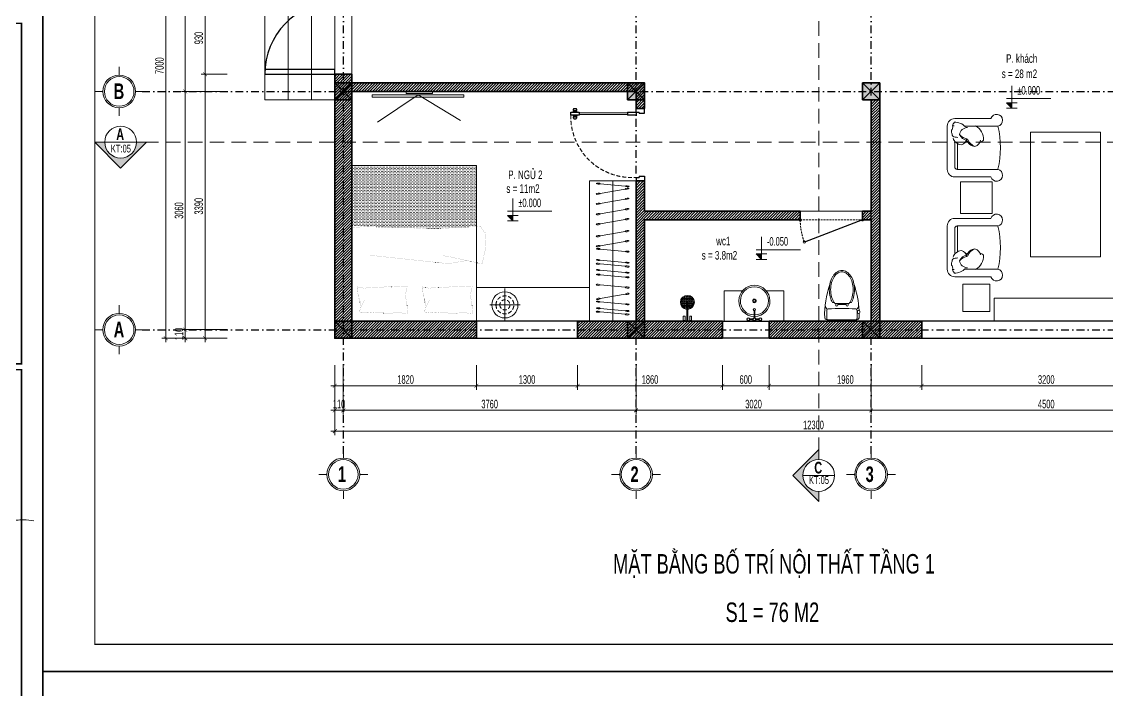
# Model space of a CAD drawing. Header units: inches. Extents: x 274208 to 641690, y -81912 to 129129.
# Drawn here: x 426850 to 440796, y 88977 to 97563 of the extents above; entities that cross this region are included whole.
import ezdxf
from ezdxf.enums import TextEntityAlignment as Align

# ---------------------------------------------------------------- set-up
doc = ezdxf.new("R2010")
doc.units = ezdxf.units.IN
doc.header["$MEASUREMENT"] = 0
doc.header["$PDMODE"] = 3
for name, pattern in [('$1$HIDDEN', [0.375, 0.25, -0.125]), ('ACAD_ISO07W100', [3, 0, -3]), ('DASHDOT', [1, 0.5, -0.25, 0, -0.25]), ('HIDDEN', [0.375, 0.25, -0.125])]:
    doc.linetypes.add(name, pattern=pattern)
for name, color, linetype, lineweight in [('01.Cut', 255, 'Continuous', 35), ('02.Thay', 145, 'Continuous', 20), ('03.Manh', 251, 'Continuous', 13), ('04.Khuat', 250, 'HIDDEN', 18), ('05.Text', 253, 'Continuous', 18), ('06.betong', 2, 'Continuous', 35), ('08.Dim', 156, 'Continuous', 15), ('09.Hatch', 250, 'Continuous', 5), ('11.Khung bo', 32, 'Continuous', 50), ('12.Khung', 36, 'Continuous', 25), ('12.Kinh', 158, 'Continuous', 9), ('DIM', 252, 'Continuous', 20), ('NN_KI HIEU', 22, 'Continuous', 18)]:
    doc.layers.add(name, color=color, linetype=linetype, lineweight=lineweight)
for name, color, linetype in [('07.Cua', 75, 'Continuous'), ('3', 2, 'Continuous'), ('NET VUA', 143, 'Continuous'), ('text', 7, 'Continuous'), ('TRUC', 250, 'DASHDOT')]:
    doc.layers.add(name, color=color, linetype=linetype)
doc.layers.add('Tpl_Bound', color=1, linetype='Continuous', plot=False)
doc.styles.add('AVANTH', font='')
doc.styles.add('AVANTHB', font='')
doc.styles.add('TT5_Ghi chu 1', font='', dxfattribs={"width": 0.7, "height": 240})
doc.styles.add('TT5_Text Dim', font='hoatbif.shx', dxfattribs={"width": 0.6})
doc.styles.get('AVANTH').set_extended_font_data('.VnAvantH')
doc.styles.get('AVANTHB').set_extended_font_data('.VnAvantH', bold=True)
doc.styles.get('TT5_Ghi chu 1').set_extended_font_data('.VnBlackH')
doc.dimstyles.new('TT5_Dim 1-50', dxfattribs={"dimscale": 50, "dimtxt": 2.2, "dimasz": 1, "dimexe": 1, "dimexo": 0.5, "dimgap": 0.5, "dimtad": 1, "dimdec": 0, "dimzin": 0, "dimdsep": 46, "dimtxsty": 'TT5_Text Dim', "dimblk": 'ARCHTICK', "dimcen": 0, "dimdle": 1, "dimclrd": 256, "dimclre": 256, "dimclrt": 1, "dimadec": 0, "dimazin": 0, "dimtfac": 0.015, "dimtdec": 0, "dimtix": 1, "dimtmove": 2, "dimatfit": 3, "dimldrblk": 'DOT', "dimfxl": 1, "dimtolj": 1, "dimtzin": 0, "dimlwd": -1, "dimlwe": -1, "dimarcsym": 1})

# ---------------------------------------------------------------- blocks, each defined once
blk = doc.blocks.new('\xad3yjrtuktyl')
at = {"layer": '06.betong'}
blk.add_hatch(color=0, dxfattribs=at).paths.add_polyline_path([(-110, -110), (110, -110), (110, 110), (-110, 110)])
at = {"layer": '06.betong', "color": 0}
for p, q in [((-110, 110), (110, -110)), ((-110, -110), (110, 110))]:
    blk.add_line(p, q, dxfattribs=at)
blk.add_lwpolyline([(-110, -110), (110, -110), (110, 110), (-110, 110)], close=True, dxfattribs=at)
blk = doc.blocks.new('den tab')
at = {"color": 8}
for p, q in [((0, -195), (0, 195)), ((211, 0), (-211, 0))]:
    blk.add_line(p, q, dxfattribs=at)
at = {"layer": '02.Thay'}
blk.add_circle((0, 0), 168, dxfattribs=at)
at = {"layer": '03.Manh', "linetype": 'HIDDEN', "ltscale": 200}
for radius in [115, 65]:
    blk.add_circle((0, 0), radius, dxfattribs=at)
blk = doc.blocks.new('mocqa')
at = {"layer": '09.Hatch'}
blk.add_lwpolyline([(-171, -29), (150, 26)], dxfattribs=at)
for centre in [(175, 30), (-196, -34)]:
    blk.add_ellipse(centre, major_axis=(25, 4.3), ratio=0.291091, dxfattribs=at)
blk = doc.blocks.new('tivias')
at = {"layer": '03.Manh'}
for points in [[(40, -539), (40, 510), (64, 510), (64, -539)], [(0, 152), (23, 152), (23, -152), (0, -152)]]:
    blk.add_lwpolyline(points, close=True, dxfattribs=at)
at = {"layer": '09.Hatch'}
for q in [(331, 470), (351, -476)]:
    blk.add_line((40, -15), q, dxfattribs=at)
blk = doc.blocks.new('CUA D110920')
at = {"layer": '04.Khuat', "ltscale": 200}
blk.add_arc((775005, 2440214), 786, 178.8471, 273.8745, dxfattribs=at)
at = {"layer": '12.Kinh'}
for p, q in [((774948, 2440260), (774328, 2440260)), ((774948, 2440239), (774328, 2440239))]:
    blk.add_line(p, q, dxfattribs=at)
at = {"layer": 'NET VUA'}
for p, q in [((774251, 2440289), (774297, 2440289)), ((774258, 2440289), (774258, 2440277)), ((774259, 2440314), (774290, 2440314)), ((774290, 2440289), (774290, 2440277)), ((775058, 2440269), (775058, 2440314)), ((775058, 2440314), (775168, 2440314)), ((775168, 2440254), (775168, 2440314)), ((774256, 2440274), (774245, 2440272)), ((774245, 2440272), (774245, 2440269)), ((774245, 2440227), (774245, 2440229)), ((774256, 2440225), (774245, 2440227)), ((774251, 2440210), (774297, 2440210)), ((774256, 2440277), (774293, 2440277)), ((774256, 2440277), (774256, 2440274)), ((774256, 2440222), (774256, 2440225)), ((774256, 2440222), (774293, 2440222)), ((774258, 2440210), (774258, 2440222)), ((774259, 2440184), (774290, 2440184)), ((774290, 2440210), (774290, 2440222)), ((774293, 2440277), (774293, 2440274)), ((774293, 2440274), (774304, 2440272)), ((774293, 2440225), (774304, 2440227)), ((774293, 2440222), (774293, 2440225)), ((774304, 2440272), (774304, 2440269)), ((774304, 2440227), (774304, 2440229)), ((774328, 2440269), (774328, 2440229)), ((774948, 2440269), (774948, 2440229)), ((775058, 2440269), (775098, 2440269)), ((775098, 2440254), (775098, 2440269)), ((775098, 2440254), (775168, 2440254)), ((775058, 2439429), (775058, 2439384)), ((775058, 2439429), (775098, 2439429)), ((775058, 2439384), (775168, 2439384)), ((775098, 2439444), (775168, 2439444)), ((775098, 2439444), (775098, 2439429)), ((775168, 2439444), (775168, 2439384))]:
    blk.add_line(p, q, dxfattribs=at)
for points in [[(774328, 2440229), (774218, 2440229), (774218, 2440269), (774328, 2440269)], [(774948, 2440269), (775058, 2440269), (775058, 2440229), (774948, 2440229)]]:
    blk.add_lwpolyline(points, dxfattribs=at)
for centre, start, end in [((774274, 2440296), 130.0176, 196.133), ((774274, 2440296), 343.867, 49.9824), ((774274, 2440203), 163.867, 229.9824), ((774274, 2440203), 310.0176, 16.133)]:
    blk.add_arc(centre, 24, start, end, dxfattribs=at)
blk = doc.blocks.new('ƯERWERWE3')
at = {"layer": '02.Thay'}
for centre in [(458720, 76276), (459520, 76276), (458773, 75992)]:
    blk.add_circle(centre, 13.7, dxfattribs=at)
at = {"layer": '03.Manh', "linetype": 'HIDDEN', "ltscale": 100}
blk.add_line((458720, 76276), (459520, 76276), dxfattribs=at)
blk.add_arc((459520, 76276), 800, 180, 200.8049, dxfattribs=at)
at = {"layer": '3'}
blk.add_line((459520, 76276), (458773, 75992), dxfattribs=at)
blk = doc.blocks.new('100')
at = {"layer": '05.Text', "color": 1}
blk.add_open_spline([(1900027, -933500), (1900028, -933495), (1900029, -933475), (1900010, -933522), (1900041, -933557), (1900095, -933511), (1900154, -933461), (1900222, -933393), (1900280, -933312), (1900318, -933248), (1900355, -933202), (1900345, -933163), (1900297, -933190), (1900265, -933226), (1900221, -933280), (1900168, -933361), (1900108, -933445), (1900075, -933539), (1900057, -933597), (1900065, -933630), (1900077, -933654), (1900123, -933629), (1900176, -933586), (1900391, -933344), (1900537, -933217), (1900787, -932865), (1900665, -932986), (1900598, -933094), (1900494, -933261), (1900413, -933391), (1900396, -933454), (1900395, -933492), (1900470, -933407), (1900493, -933365), (1900645, -933168), (1900543, -933294), (1900513, -933336), (1900502, -933367), (1900498, -933393), (1900534, -933398), (1900569, -933370), (1900603, -933334), (1900678, -933245), (1900567, -933315), (1900453, -933362), (1900586, -933347), (1900655, -933323), (1900766, -933306), (1900830, -933287), (1900975, -933278), (1900875, -933295), (1900785, -933350), (1900604, -933442), (1900351, -933549), (1899955, -933689), (1899652, -933774), (1899240, -933977), (1899913, -933722), (1900222, -933624), (1900688, -933511), (1901024, -933457), (1901268, -933437), (1901368, -933451), (1901426, -933459)], degree=3, knots=[0, 0, 0, 0, 13.001549, 45.182046, 75.147666, 135.108377, 209.641321, 330.219786, 413.431736, 506.039568, 562.398795, 572.463919, 614.687261, 666.540181, 742.379066, 813.202468, 960.332922, 1047.085289, 1116.051756, 1131.302675, 1149.586427, 1184.79628, 1250.847983, 1377.568732, 2101.569807, 2168.068812, 2267.843813, 2387.363722, 2649.028258, 2817.08725, 2833.831444, 2854.618351, 2901.709158, 3027.903615, 3176.185809, 3269.626432, 3330.368571, 3346.796885, 3372.809813, 3391.190007, 3437.370987, 3499.325704, 3566.136718, 3664.560559, 3739.363206, 3816.79641, 3907.070556, 4014.590981, 4111.202593, 4196.764677, 4225.616608, 4342.07839, 4556.167365, 4806.734713, 5180.847788, 5782.871818, 5867.791252, 6344.624172, 6742.186194, 7236.015034, 7661.393477, 7790.355718, 7964.394921, 7964.394921, 7964.394921, 7964.394921], dxfattribs=at)
at = {"layer": '11.Khung bo', "const_width": 26.7}
for points in [[(1860913, -945240), (1860913, -916940), (1896063, -916940), (1896063, -945240)], [(1896213, -930771), (1901213, -930771), (1901213, -924940), (1896213, -924940)], [(1896213, -937871), (1901213, -937871), (1901213, -930871), (1896213, -930871)]]:
    blk.add_lwpolyline(points, close=True, dxfattribs=at)
at = {"layer": '12.Khung', "color": 1}
blk.add_lwpolyline([(1901579, -945940), (1901579, -916240), (1859580, -916240), (1859580, -945940)], close=True, dxfattribs=at)
blk = doc.blocks.new('sagsghsdfjh')
at = {"layer": '03.Manh'}
for p, q in [((-8, 457), (-572, 457)), ((-166, 338), (-682, 338)), ((111, -338), (111, 338)), ((-51, -338), (-51, 66)), ((-8, -302), (-8, 101)), ((-43, -338), (-682, -338)), ((-8, -457), (-572, -457))]:
    blk.add_line(p, q, dxfattribs=at)
for points in [[(-334, 342, 0.28094), (-459, 121, 0.121523), (-401, 86)], [(26, 341, 0.165541), (-1, 399, 0.200231), (-175, 329, 0.121523)], [(4, 344, -0.040542), (25, 342, -0.040542)], [(-82, 207, -0.14773), (-210, 131, -0.213343), (-324, 21, -0.178662)], [(-208, 317, -0.356772), (-82, 207, -0.249542), (-196, 115, 9.61688)], [(-193, 125, -0.306663), (-324, 21, -0.30633), (-409, 116, 0.872847)], [(-201, 104, 0.071865), (-165, 86, -7.115464)], [(19, 152, -0.306663), (-111, 48, -0.30633), (-197, 143, 0.872847)]]:
    blk.add_lwpolyline(points, format="xyb", dxfattribs=at)
for centre, radius, start, end in [((-662, 429), 93.7, 17.205, 257.5934), ((-8, 338), 119, 0, 90), ((691, 0), 1414, 166.1874, 193.8126), ((-662, -429), 93.7, 102.4066, 342.795), ((-43, -302), 35.3, 270, 0), ((-8, -338), 119, 270, 0)]:
    blk.add_arc(centre, radius, start, end, dxfattribs=at)
blk.add_open_spline([(-53, 160), (-41, 163), (-16, 168), (30, 175), (33, 221), (55, 264), (21, 302), (25, 330), (26, 341)], degree=3, knots=[0, 0, 0, 0, 39.458317, 80.605185, 114.650386, 164.438735, 212.716076, 246.054802, 246.054802, 246.054802, 246.054802], dxfattribs=at)
blk = doc.blocks.new('_ARCHTICK')
at = {"color": 0, "linetype": 'ByBlock', "const_width": 0.15}
blk.add_lwpolyline([(-0.5, -0.5), (0.5, 0.5)], dxfattribs=at)
blk = doc.blocks.new('*D94')
at = {"layer": '08.Dim', "transparency": 16777216}
for p, q in [((429489, 97818), (429155, 97818)), ((429205, 97868), (429205, 96838)), ((429489, 96888), (429155, 96888))]:
    blk.add_line(p, q, dxfattribs=at)
at = {"layer": 'Defpoints', "color": 0, "transparency": 16777216}
for p in [(429514, 97818), (429205, 96888), (429514, 96888)]:
    blk.add_point(p, dxfattribs=at)
at = {"layer": '08.Dim', "transparency": 16777216, "xscale": 50, "yscale": 50, "zscale": 50}
for p, rotation in [((429205, 97818), 90), ((429205, 96888), 270)]:
    blk.add_blockref('_ARCHTICK', p, dxfattribs=dict(at, rotation=rotation))
at = {"layer": '08.Dim', "color": 1, "transparency": 16777216, "insert": (429125, 97353), "char_height": 110, "attachment_point": 5, "rotation": 90, "style": 'TT5_Text Dim'}
blk.add_mtext('\\A1;930', dxfattribs=at)
blk = doc.blocks.new('_DOT')
at = {"color": 1, "linetype": 'ByBlock'}
blk.add_line((-0.5, 0), (-1, 0), dxfattribs=at)
at = {"color": 1, "linetype": 'ByBlock', "const_width": 0.5}
blk.add_lwpolyline([(-0.25, 0, 1), (0.25, 0, 1)], format="xyb", close=True, dxfattribs=at)
blk = doc.blocks.new('*D95')
at = {"layer": '08.Dim', "transparency": 16777216}
for p, q in [((429205, 96938), (429205, 93448)), ((429489, 96888), (429155, 96888)), ((429489, 93498), (429155, 93498))]:
    blk.add_line(p, q, dxfattribs=at)
at = {"layer": 'Defpoints', "color": 0, "transparency": 16777216}
for p in [(429514, 96888), (429205, 93498), (429514, 93498)]:
    blk.add_point(p, dxfattribs=at)
at = {"layer": '08.Dim', "transparency": 16777216, "xscale": 50, "yscale": 50, "zscale": 50}
for p, rotation in [((429205, 96888), 90), ((429205, 93498), 270)]:
    blk.add_blockref('_ARCHTICK', p, dxfattribs=dict(at, rotation=rotation))
at = {"layer": '08.Dim', "color": 1, "transparency": 16777216, "insert": (429125, 95193), "char_height": 110, "attachment_point": 5, "rotation": 90, "style": 'TT5_Text Dim'}
blk.add_mtext('\\A1;3390', dxfattribs=at)
blk = doc.blocks.new('*D97')
at = {"layer": '08.Dim', "transparency": 16777216}
for p, q in [((428951, 100438), (428951, 96618)), ((429489, 100388), (428901, 100388)), ((429489, 96668), (428901, 96668))]:
    blk.add_line(p, q, dxfattribs=at)
at = {"layer": 'Defpoints', "color": 0, "transparency": 16777216}
for p in [(429514, 100388), (428951, 96668), (429514, 96668)]:
    blk.add_point(p, dxfattribs=at)
at = {"layer": '08.Dim', "transparency": 16777216, "xscale": 50, "yscale": 50, "zscale": 50}
for p, rotation in [((428951, 100388), 90), ((428951, 96668), 270)]:
    blk.add_blockref('_ARCHTICK', p, dxfattribs=dict(at, rotation=rotation))
at = {"layer": '08.Dim', "color": 1, "transparency": 16777216, "insert": (428871, 98528), "char_height": 110, "attachment_point": 5, "rotation": 90, "style": 'TT5_Text Dim'}
blk.add_mtext('\\A1;3720', dxfattribs=at)
blk = doc.blocks.new('*D98')
at = {"layer": '08.Dim', "transparency": 16777216}
for p, q in [((429489, 96668), (428901, 96668)), ((428951, 96718), (428951, 93558)), ((429489, 93608), (428901, 93608))]:
    blk.add_line(p, q, dxfattribs=at)
at = {"layer": 'Defpoints', "color": 0, "transparency": 16777216}
for p in [(429514, 96668), (428951, 93608), (429514, 93608)]:
    blk.add_point(p, dxfattribs=at)
at = {"layer": '08.Dim', "transparency": 16777216, "xscale": 50, "yscale": 50, "zscale": 50}
for p, rotation in [((428951, 96668), 90), ((428951, 93608), 270)]:
    blk.add_blockref('_ARCHTICK', p, dxfattribs=dict(at, rotation=rotation))
at = {"layer": '08.Dim', "color": 1, "transparency": 16777216, "insert": (428871, 95138), "char_height": 110, "attachment_point": 5, "rotation": 90, "style": 'TT5_Text Dim'}
blk.add_mtext('\\A1;3060', dxfattribs=at)
blk = doc.blocks.new('*D99')
at = {"layer": '08.Dim', "transparency": 16777216}
for p, q in [((429489, 93608), (428901, 93608)), ((428951, 93608), (428951, 93658)), ((428951, 93608), (428951, 93498)), ((429489, 93498), (428901, 93498)), ((428951, 93498), (428951, 93448))]:
    blk.add_line(p, q, dxfattribs=at)
at = {"layer": 'Defpoints', "color": 0, "transparency": 16777216}
for p in [(429514, 93608), (428951, 93498), (429514, 93498)]:
    blk.add_point(p, dxfattribs=at)
at = {"layer": '08.Dim', "transparency": 16777216, "xscale": 50, "yscale": 50, "zscale": 50}
for p, rotation in [((428951, 93608), 270), ((428951, 93498), 90)]:
    blk.add_blockref('_ARCHTICK', p, dxfattribs=dict(at, rotation=rotation))
at = {"layer": '08.Dim', "color": 1, "transparency": 16777216, "insert": (428871, 93553), "char_height": 110, "attachment_point": 5, "rotation": 90, "style": 'TT5_Text Dim'}
blk.add_mtext('\\A1;110', dxfattribs=at)
blk = doc.blocks.new('*D100')
at = {"layer": '08.Dim', "transparency": 16777216}
for p, q in [((429489, 100498), (428651, 100498)), ((428701, 100548), (428701, 93448)), ((429489, 93498), (428651, 93498))]:
    blk.add_line(p, q, dxfattribs=at)
at = {"layer": 'Defpoints', "color": 0, "transparency": 16777216}
for p in [(429514, 100498), (428701, 93498), (429514, 93498)]:
    blk.add_point(p, dxfattribs=at)
at = {"layer": '08.Dim', "transparency": 16777216, "xscale": 50, "yscale": 50, "zscale": 50}
for p, rotation in [((428701, 100498), 90), ((428701, 93498), 270)]:
    blk.add_blockref('_ARCHTICK', p, dxfattribs=dict(at, rotation=rotation))
at = {"layer": '08.Dim', "color": 1, "transparency": 16777216, "insert": (428621, 96998), "char_height": 110, "attachment_point": 5, "rotation": 90, "style": 'TT5_Text Dim'}
blk.add_mtext('\\A1;7000', dxfattribs=at)
blk = doc.blocks.new('*D113')
at = {"layer": '08.Dim', "transparency": 16777216}
for p, q in [((430872, 93150), (430872, 92837)), ((432692, 93150), (432692, 92837)), ((430822, 92887), (432742, 92887))]:
    blk.add_line(p, q, dxfattribs=at)
at = {"layer": 'Defpoints', "color": 0, "transparency": 16777216}
for p in [(430872, 93175), (432692, 93175), (432692, 92887)]:
    blk.add_point(p, dxfattribs=at)
at = {"layer": '08.Dim', "transparency": 16777216, "xscale": 50, "yscale": 50, "zscale": 50, "rotation": 180}
blk.add_blockref('_ARCHTICK', (430872, 92887), dxfattribs=at)
at = {"layer": '08.Dim', "transparency": 16777216, "xscale": 50, "yscale": 50, "zscale": 50}
blk.add_blockref('_ARCHTICK', (432692, 92887), dxfattribs=at)
at = {"layer": '08.Dim', "color": 1, "transparency": 16777216, "insert": (431782, 92967), "char_height": 110, "attachment_point": 5, "style": 'TT5_Text Dim'}
blk.add_mtext('\\A1;1820', dxfattribs=at)
blk = doc.blocks.new('*D114')
at = {"layer": '08.Dim', "transparency": 16777216}
for p, q in [((432692, 93150), (432692, 92837)), ((433992, 93150), (433992, 92837)), ((432642, 92887), (434042, 92887))]:
    blk.add_line(p, q, dxfattribs=at)
at = {"layer": 'Defpoints', "color": 0, "transparency": 16777216}
for p in [(432692, 93175), (433992, 93175), (433992, 92887)]:
    blk.add_point(p, dxfattribs=at)
at = {"layer": '08.Dim', "transparency": 16777216, "xscale": 50, "yscale": 50, "zscale": 50, "rotation": 180}
blk.add_blockref('_ARCHTICK', (432692, 92887), dxfattribs=at)
at = {"layer": '08.Dim', "transparency": 16777216, "xscale": 50, "yscale": 50, "zscale": 50}
blk.add_blockref('_ARCHTICK', (433992, 92887), dxfattribs=at)
at = {"layer": '08.Dim', "color": 1, "transparency": 16777216, "insert": (433342, 92967), "char_height": 110, "attachment_point": 5, "style": 'TT5_Text Dim'}
blk.add_mtext('\\A1;1300', dxfattribs=at)
blk = doc.blocks.new('*D115')
at = {"layer": '08.Dim', "transparency": 16777216}
for p, q in [((433992, 93150), (433992, 92837)), ((435852, 93150), (435852, 92837)), ((433942, 92887), (435902, 92887))]:
    blk.add_line(p, q, dxfattribs=at)
at = {"layer": 'Defpoints', "color": 0, "transparency": 16777216}
for p in [(433992, 93175), (435852, 93175), (435852, 92887)]:
    blk.add_point(p, dxfattribs=at)
at = {"layer": '08.Dim', "transparency": 16777216, "xscale": 50, "yscale": 50, "zscale": 50, "rotation": 180}
blk.add_blockref('_ARCHTICK', (433992, 92887), dxfattribs=at)
at = {"layer": '08.Dim', "transparency": 16777216, "xscale": 50, "yscale": 50, "zscale": 50}
blk.add_blockref('_ARCHTICK', (435852, 92887), dxfattribs=at)
at = {"layer": '08.Dim', "color": 1, "transparency": 16777216, "insert": (434922, 92967), "char_height": 110, "attachment_point": 5, "style": 'TT5_Text Dim'}
blk.add_mtext('\\A1;1860', dxfattribs=at)
blk = doc.blocks.new('*D116')
at = {"layer": '08.Dim', "transparency": 16777216}
for p, q in [((435852, 93150), (435852, 92837)), ((436452, 93150), (436452, 92837)), ((435802, 92887), (436502, 92887))]:
    blk.add_line(p, q, dxfattribs=at)
at = {"layer": 'Defpoints', "color": 0, "transparency": 16777216}
for p in [(435852, 93175), (436452, 93175), (436452, 92887)]:
    blk.add_point(p, dxfattribs=at)
at = {"layer": '08.Dim', "transparency": 16777216, "xscale": 50, "yscale": 50, "zscale": 50, "rotation": 180}
blk.add_blockref('_ARCHTICK', (435852, 92887), dxfattribs=at)
at = {"layer": '08.Dim', "transparency": 16777216, "xscale": 50, "yscale": 50, "zscale": 50}
blk.add_blockref('_ARCHTICK', (436452, 92887), dxfattribs=at)
at = {"layer": '08.Dim', "color": 1, "transparency": 16777216, "insert": (436152, 92967), "char_height": 110, "attachment_point": 5, "style": 'TT5_Text Dim'}
blk.add_mtext('\\A1;600', dxfattribs=at)
blk = doc.blocks.new('*D117')
at = {"layer": '08.Dim', "transparency": 16777216}
for p, q in [((436452, 93150), (436452, 92837)), ((438412, 93150), (438412, 92837)), ((436402, 92887), (438462, 92887))]:
    blk.add_line(p, q, dxfattribs=at)
at = {"layer": 'Defpoints', "color": 0, "transparency": 16777216}
for p in [(436452, 93175), (438412, 93175), (438412, 92887)]:
    blk.add_point(p, dxfattribs=at)
at = {"layer": '08.Dim', "transparency": 16777216, "xscale": 50, "yscale": 50, "zscale": 50, "rotation": 180}
blk.add_blockref('_ARCHTICK', (436452, 92887), dxfattribs=at)
at = {"layer": '08.Dim', "transparency": 16777216, "xscale": 50, "yscale": 50, "zscale": 50}
blk.add_blockref('_ARCHTICK', (438412, 92887), dxfattribs=at)
at = {"layer": '08.Dim', "color": 1, "transparency": 16777216, "insert": (437432, 92967), "char_height": 110, "attachment_point": 5, "style": 'TT5_Text Dim'}
blk.add_mtext('\\A1;1960', dxfattribs=at)
blk = doc.blocks.new('*D118')
at = {"layer": '08.Dim', "transparency": 16777216}
for p, q in [((438412, 93150), (438412, 92837)), ((441612, 93150), (441612, 92837)), ((438362, 92887), (441662, 92887))]:
    blk.add_line(p, q, dxfattribs=at)
at = {"layer": 'Defpoints', "color": 0, "transparency": 16777216}
for p in [(438412, 93175), (441612, 93175), (441612, 92887)]:
    blk.add_point(p, dxfattribs=at)
at = {"layer": '08.Dim', "transparency": 16777216, "xscale": 50, "yscale": 50, "zscale": 50, "rotation": 180}
blk.add_blockref('_ARCHTICK', (438412, 92887), dxfattribs=at)
at = {"layer": '08.Dim', "transparency": 16777216, "xscale": 50, "yscale": 50, "zscale": 50}
blk.add_blockref('_ARCHTICK', (441612, 92887), dxfattribs=at)
at = {"layer": '08.Dim', "color": 1, "transparency": 16777216, "insert": (440012, 92967), "char_height": 110, "attachment_point": 5, "style": 'TT5_Text Dim'}
blk.add_mtext('\\A1;3200', dxfattribs=at)
blk = doc.blocks.new('*D120')
at = {"layer": '08.Dim', "transparency": 16777216}
for p, q in [((430872, 93150), (430872, 92522)), ((430982, 93150), (430982, 92522)), ((430872, 92572), (430822, 92572)), ((430872, 92572), (430982, 92572)), ((430982, 92572), (431032, 92572))]:
    blk.add_line(p, q, dxfattribs=at)
at = {"layer": 'Defpoints', "color": 0, "transparency": 16777216}
for p in [(430872, 93175), (430982, 93175), (430982, 92572)]:
    blk.add_point(p, dxfattribs=at)
at = {"layer": '08.Dim', "transparency": 16777216, "xscale": 50, "yscale": 50, "zscale": 50}
blk.add_blockref('_ARCHTICK', (430872, 92572), dxfattribs=at)
at = {"layer": '08.Dim', "transparency": 16777216, "xscale": 50, "yscale": 50, "zscale": 50, "rotation": 180}
blk.add_blockref('_ARCHTICK', (430982, 92572), dxfattribs=at)
at = {"layer": '08.Dim', "color": 1, "transparency": 16777216, "insert": (430927, 92652), "char_height": 110, "attachment_point": 5, "style": 'TT5_Text Dim'}
blk.add_mtext('\\A1;110', dxfattribs=at)
blk = doc.blocks.new('*D121')
at = {"layer": '08.Dim', "transparency": 16777216}
for p, q in [((430982, 93150), (430982, 92522)), ((434742, 93150), (434742, 92522)), ((430932, 92572), (434792, 92572))]:
    blk.add_line(p, q, dxfattribs=at)
at = {"layer": 'Defpoints', "color": 0, "transparency": 16777216}
for p in [(430982, 93175), (434742, 93175), (434742, 92572)]:
    blk.add_point(p, dxfattribs=at)
at = {"layer": '08.Dim', "transparency": 16777216, "xscale": 50, "yscale": 50, "zscale": 50, "rotation": 180}
blk.add_blockref('_ARCHTICK', (430982, 92572), dxfattribs=at)
at = {"layer": '08.Dim', "transparency": 16777216, "xscale": 50, "yscale": 50, "zscale": 50}
blk.add_blockref('_ARCHTICK', (434742, 92572), dxfattribs=at)
at = {"layer": '08.Dim', "color": 1, "transparency": 16777216, "insert": (432862, 92652), "char_height": 110, "attachment_point": 5, "style": 'TT5_Text Dim'}
blk.add_mtext('\\A1;3760', dxfattribs=at)
blk = doc.blocks.new('*D122')
at = {"layer": '08.Dim', "transparency": 16777216}
for p, q in [((434742, 93150), (434742, 92522)), ((437762, 93150), (437762, 92522)), ((434692, 92572), (437812, 92572))]:
    blk.add_line(p, q, dxfattribs=at)
at = {"layer": 'Defpoints', "color": 0, "transparency": 16777216}
for p in [(434742, 93175), (437762, 93175), (437762, 92572)]:
    blk.add_point(p, dxfattribs=at)
at = {"layer": '08.Dim', "transparency": 16777216, "xscale": 50, "yscale": 50, "zscale": 50, "rotation": 180}
blk.add_blockref('_ARCHTICK', (434742, 92572), dxfattribs=at)
at = {"layer": '08.Dim', "transparency": 16777216, "xscale": 50, "yscale": 50, "zscale": 50}
blk.add_blockref('_ARCHTICK', (437762, 92572), dxfattribs=at)
at = {"layer": '08.Dim', "color": 1, "transparency": 16777216, "insert": (436252, 92652), "char_height": 110, "attachment_point": 5, "style": 'TT5_Text Dim'}
blk.add_mtext('\\A1;3020', dxfattribs=at)
blk = doc.blocks.new('*D123')
at = {"layer": '08.Dim', "transparency": 16777216}
for p, q in [((437762, 93150), (437762, 92522)), ((442262, 93150), (442262, 92522)), ((437712, 92572), (442312, 92572))]:
    blk.add_line(p, q, dxfattribs=at)
at = {"layer": 'Defpoints', "color": 0, "transparency": 16777216}
for p in [(437762, 93175), (442262, 93175), (442262, 92572)]:
    blk.add_point(p, dxfattribs=at)
at = {"layer": '08.Dim', "transparency": 16777216, "xscale": 50, "yscale": 50, "zscale": 50, "rotation": 180}
blk.add_blockref('_ARCHTICK', (437762, 92572), dxfattribs=at)
at = {"layer": '08.Dim', "transparency": 16777216, "xscale": 50, "yscale": 50, "zscale": 50}
blk.add_blockref('_ARCHTICK', (442262, 92572), dxfattribs=at)
at = {"layer": '08.Dim', "color": 1, "transparency": 16777216, "insert": (440012, 92652), "char_height": 110, "attachment_point": 5, "style": 'TT5_Text Dim'}
blk.add_mtext('\\A1;4500', dxfattribs=at)
blk = doc.blocks.new('*D125')
at = {"layer": '08.Dim', "transparency": 16777216}
for p, q in [((430872, 93150), (430872, 92254)), ((443172, 93150), (443172, 92254)), ((430822, 92304), (443222, 92304))]:
    blk.add_line(p, q, dxfattribs=at)
at = {"layer": 'Defpoints', "color": 0, "transparency": 16777216}
for p in [(430872, 93175), (443172, 93175), (443172, 92304)]:
    blk.add_point(p, dxfattribs=at)
at = {"layer": '08.Dim', "transparency": 16777216, "xscale": 50, "yscale": 50, "zscale": 50, "rotation": 180}
blk.add_blockref('_ARCHTICK', (430872, 92304), dxfattribs=at)
at = {"layer": '08.Dim', "transparency": 16777216, "xscale": 50, "yscale": 50, "zscale": 50}
blk.add_blockref('_ARCHTICK', (443172, 92304), dxfattribs=at)
at = {"layer": '08.Dim', "color": 1, "transparency": 16777216, "insert": (437022, 92384), "char_height": 110, "attachment_point": 5, "style": 'TT5_Text Dim'}
blk.add_mtext('\\A1;12300', dxfattribs=at)
blk = doc.blocks.new('DANHTRUC')
for p, q in [((980383, -947347), (980383, -947137)), ((979963, -947767), (979753, -947767)), ((980803, -947767), (981013, -947767)), ((980383, -948187), (980383, -948397))]:
    blk.add_line(p, q)
for radius in [420, 380]:
    blk.add_circle((980383, -947767), radius)
blk = doc.blocks.new('A$C4E7C6F34')
at = {"layer": 'DIM'}
blk.add_hatch(color=256, dxfattribs=at).paths.add_polyline_path([(-38, 0), (-38, 138), (-178, 138)])
for p, q in [((-38, 576), (-38, 0)), ((964, 248), (-178, 248)), ((-178, 138), (101, 138)), ((-178, 138), (-38, 0)), ((-178, 0), (101, 0))]:
    blk.add_line(p, q, dxfattribs=at)
at = {"layer": 'text', "style": 'TT5_Text Dim', "flags": 8}
blk.add_attdef('%%P0.000', text='', height=220, dxfattribs=at).set_placement((102, 461), align=Align.MIDDLE_LEFT)
blk = doc.blocks.new('A$C7190720A')
for p, q in [((27, 35), (27, 140)), ((99, 240), (120, 240)), ((129, 227), (313, 227)), ((141, 207), (141, 227)), ((167, 207), (167, 227)), ((167, 214), (275, 214)), ((275, 207), (275, 227)), ((301, 207), (301, 227)), ((322, 240), (342, 240)), ((415, 35), (415, 140)), ((44, 18), (397, 18)), ((50, 10), (53, 18)), ((50, 10), (82, 10)), ((59, 10), (59, 0)), ((75, 10), (75, 0)), ((82, 10), (79, 18)), ((364, 10), (367, 18)), ((364, 10), (396, 10)), ((372, 10), (372, 0)), ((388, 10), (388, 0)), ((396, 10), (393, 18)), ((415, 133), (419, 133)), ((415, 103), (419, 103)), ((419, 103), (419, 133)), ((59, 0), (75, 0)), ((372, 0), (388, 0))]:
    blk.add_line(p, q)
for points in [[(313, 227, 0.021211), (321, 239, 0.079005), (353, 310, 0.066458), (366, 404, 0.066458), (353, 498, 0.079005), (321, 569, 0.107159), (270, 619, 0.141682), (221, 634, 0.141682), (172, 619, 0.107159), (121, 569, 0.079005), (89, 498, 0.066458), (76, 404, 0.066458), (89, 310, 0.079005), (121, 239, 0.021211), (129, 227, 0.00325)], [(441, 137, 0.068596), (377, 471, 0.068596)]]:
    blk.add_lwpolyline(points, format="xyb")
for centre, radius, start, end in [((329, 432), 267, 146.7221, 164.7912), ((263, 476), 187, 122.2565, 146.7221), ((221, 542), 109, 90, 122.2565), ((221, 542), 109, 57.7435, 90), ((179, 476), 187, 33.2779, 57.7435), ((113, 432), 267, 15.2088, 33.2779), ((1246, 74), 1247, 161.4068, 181.3856), ((434, 404), 375, 164.7912, 180), ((8, 404), 375, 360, 15.2088), ((434, 404), 375, 180, 195.2088), ((329, 375), 267, 195.2088, 210.5699), ((113, 375), 267, 329.4301, 344.7912), ((8, 404), 375, 344.7912, 360), ((79, 208), 73.2, 185.4963, 229.9324), ((44, 140), 17.6, 92.3063, 180), ((221, -4242), 4403, 87.6937, 92.3063), ((154, 207), 13.2, 180, 360), ((288, 207), 13.2, 180, 360), ((397, 140), 17.6, 360, 87.6937), ((363, 208), 73.2, 310.0676, 354.5037), ((36, 54), 37.8, 196.6963, 282.5249), ((44, 35), 17.6, 180, 270), ((406, 54), 37.8, 257.4751, 343.3037), ((397, 35), 17.6, 270, 360), ((439, 81), 55.5, 82.0944, 110.3166), ((439, 155), 55.5, 249.6834, 278.4939), ((-805, 74), 1247, 358.6144, 1.2036), ((419, 118), 32.6, 327.5287, 34.2772)]:
    blk.add_arc(centre, radius, start, end)
blk = doc.blocks.new('VOI SEN')
at = {"layer": '09.Hatch'}
h = blk.add_hatch(dxfattribs=at)
h.set_pattern_fill('CROSS', color=256, scale=30, style=0)
h.set_pattern_definition([(0, (-76.6936, -319.287), (7.5, 7.5), [3.75, -11.25]), (90, (-74.8186, -321.162), (-7.5, 7.5), [3.75, -11.25])])
h.paths.add_polyline_path([(80, -241, 0.38796), (9, -163), (9, -241), (-6, -241), (-6, -163, 0.38796), (-77, -241, 1)])
at = {"layer": '03.Manh'}
for points in [[(-90, -2), (90, -2), (90, 0), (-90, 0)], [(-53, -7), (-29, -7), (-29, -63), (-53, -63)], [(9, -6), (-6, -6), (-6, -241), (9, -241)], [(56, -7), (32, -7), (32, -63), (56, -63)]]:
    blk.add_lwpolyline(points, close=True, dxfattribs=at)
blk.add_arc((1, -241), 90, 94.4987, 85.5013, dxfattribs=at)
at = {"layer": '09.Hatch'}
blk.add_circle((1, -241), 78.2, dxfattribs=at)
blk = doc.blocks.new('navabo')
at = {"layer": '03.Manh'}
for p, q in [((-22, 242), (-58, 242)), ((-21, 231), (-58, 231)), ((-22, 236), (-57, 236)), ((-5, 216), (-5, 127)), ((0, 215), (0, 128)), ((5, 216), (5, 127)), ((21, 231), (58, 231)), ((22, 242), (58, 242)), ((22, 236), (57, 236))]:
    blk.add_line(p, q, dxfattribs=at)
for centre, radius in [((-77, 236), 19.4), ((-77, 236), 14), ((0, 237), 22.2), ((0, 237), 16.8), ((77, 236), 19.4), ((77, 236), 14), ((0, 0), 24), ((0, 112), 15.4), ((0, 0), 14), ((0, 112), 12.1)]:
    blk.add_circle(centre, radius, dxfattribs=at)
for radius in [200, 180]:
    blk.add_arc((0, 0), radius, 91.5596, 88.4404, dxfattribs=at)

msp = doc.modelspace()

# ---------------------------------------------------------------- hatches: boundary and pattern name
at = {"layer": '09.Hatch'}
h = msp.add_hatch(dxfattribs=at)
h.set_pattern_fill('ANSI31', color=256, scale=200)
h.set_pattern_definition([(45, (430872.354, 93497.585), (-17.67767, 17.67767), [])])
h.paths.add_polyline_path([(430872.4, 100497.6), (430872.4, 99677.6), (431092.4, 99677.6), (431092.4, 100277.6), (434632.4, 100277.6), (440932.4, 100277.6), (440932.4, 100027.6), (441152.4, 100027.6), (441152.4, 100277.6), (442152.4, 100277.6), (442872.4, 100277.6), (442872.4, 100497.6), (434632.4, 100497.6)])
h.paths.add_polyline_path([(431092.4, 96667.6), (434742.4, 96667.6), (434742.4, 96447.6), (434852.4, 96447.6), (434852.4, 96777.6), (431092.4, 96777.6), (431092.4, 96887.6), (430872.4, 96887.6), (430872.4, 93497.6), (432692.4, 93497.6), (432692.4, 93717.6), (431092.4, 93717.6)])
h.paths.add_polyline_path([(434742.4, 93717.6), (433992.4, 93717.6), (433992.4, 93497.6), (435852.4, 93497.6), (435852.4, 93717.6), (434852.4, 93717.6), (434852.4, 95017.6), (436852.4, 95017.6), (436852.4, 95127.6), (434852.4, 95127.6), (434852.4, 95517.6), (434742.4, 95517.6)])
h.paths.add_polyline_path([(438412.4, 93497.6), (438412.4, 93717.6), (437872.4, 93717.6), (437872.4, 96557.6), (437762.4, 96557.6), (437762.4, 95127.6), (437652.4, 95127.6), (437652.4, 95017.6), (437762.4, 95017.6), (437762.4, 93717.6), (436452.4, 93717.6), (436452.4, 93497.6)])
h.paths.add_polyline_path([(442372.4, 93497.6), (443172.4, 93497.6), (443172.4, 93717.6), (442372.4, 93717.6), (442372.4, 94447.6), (442152.4, 94447.6), (442152.4, 93717.6), (441612.4, 93717.6), (441612.4, 93497.6)])
h.paths.add_polyline_path([(442152.4, 96557.6), (442152.4, 96047.6), (442372.4, 96047.6), (442372.4, 96777.6), (441152.4, 96777.6), (441152.4, 97027.6), (440932.4, 97027.6), (440932.4, 96557.6)])
for points in [[(428325.2, 96016.5), (428453.3, 96016.5), (428120.7, 95683.8), (427788, 96016.5), (427916.1, 96016.5, 0.4142136), (428120.7, 95812, 0.4142136)], [(437088.8, 91940.3), (437088.8, 92068.4), (436756.2, 91735.8), (437088.8, 91403.1), (437088.8, 91531.2, -0.4142136), (436884.3, 91735.8, -0.4142136)]]:
    msp.add_hatch(color=256, dxfattribs=at).paths.add_polyline_path(points)
h = msp.add_hatch(dxfattribs=at)
h.set_pattern_fill('DOTS', color=256, scale=300, style=0)
h.set_pattern_definition([(360, (-3063.099, 8227.12), (9.375, -18.75), [0, -18.75])])
h.paths.add_polyline_path([(432168.3, 94904.6), (432692.4, 94931.8), (432692.4, 95717.6), (431092.4, 95717.6), (431092.4, 94925.3), (431159.6, 94934.5)])

# ---------------------------------------------------------------- linework, layer by layer
at = {"layer": '01.Cut'}
for p, q in [((431092.4, 96887.6), (430872.4, 96887.6)), ((431092.4, 96887.6), (431092.4, 96777.6)), ((431092.4, 96777.6), (434852.4, 96777.6)), ((431092.4, 96667.6), (434742.4, 96667.6)), ((431092.4, 96667.6), (431092.4, 93717.6)), ((434742.4, 96667.6), (434742.4, 96447.6)), ((434852.4, 96777.6), (434852.4, 96447.6)), ((437872.4, 96557.6), (437762.4, 96557.6)), ((437762.4, 96557.6), (437762.4, 95127.6)), ((437872.4, 96557.6), (437872.4, 93717.6)), ((434852.4, 96447.6), (434742.4, 96447.6)), ((434852.4, 95517.6), (434742.4, 95517.6)), ((434742.4, 95517.6), (434742.4, 93717.6)), ((434852.4, 95517.6), (434852.4, 95127.6)), ((434852.4, 95127.6), (436852.4, 95127.6)), ((436852.4, 95017.6), (436852.4, 95127.6)), ((437652.4, 95017.6), (437652.4, 95127.6)), ((437652.4, 95127.6), (437762.4, 95127.6)), ((434852.4, 95017.6), (436852.4, 95017.6)), ((434852.4, 95017.6), (434852.4, 93717.6)), ((437652.4, 95017.6), (437762.4, 95017.6)), ((437762.4, 95017.6), (437762.4, 93717.6)), ((431092.4, 93717.6), (432692.4, 93717.6)), ((432692.4, 93717.6), (432692.4, 93497.6)), ((433992.4, 93717.6), (433992.4, 93497.6)), ((433992.4, 93717.6), (434742.4, 93717.6)), ((434852.4, 93717.6), (435852.4, 93717.6)), ((435852.4, 93717.6), (435852.4, 93497.6)), ((436452.4, 93717.6), (436452.4, 93497.6)), ((436452.4, 93717.6), (437762.4, 93717.6)), ((437872.4, 93717.6), (438412.4, 93717.6)), ((438412.4, 93717.6), (438412.4, 93497.6))]:
    msp.add_line(p, q, dxfattribs=at)
for points in [[(430872.4, 96887.6), (430872.4, 93497.6), (432692.4, 93497.6)], [(433992.4, 93497.6), (435852.4, 93497.6)], [(436452.4, 93497.6), (438412.4, 93497.6)]]:
    msp.add_lwpolyline(points, dxfattribs=at)
at = {"layer": '02.Thay'}
for p, q in [((427788, 96016.5), (427916.1, 96016.5)), ((428120.7, 95683.8), (427788, 96016.5)), ((428325.2, 96016.5), (427916.1, 96016.5)), ((428120.7, 95683.8), (428453.3, 96016.5)), ((428325.2, 96016.5), (428453.3, 96016.5)), ((436756.2, 91735.8), (437088.8, 92068.4)), ((437088.8, 91940.3), (437088.8, 92068.4)), ((436756.2, 91735.8), (437088.8, 91403.1)), ((437293.4, 91735.8), (436884.3, 91735.8)), ((437088.8, 91403.1), (437088.8, 91531.2))]:
    msp.add_line(p, q, dxfattribs=at)
for centre in [(428120.7, 96016.5), (437088.8, 91735.8)]:
    msp.add_circle(centre, 204.5, dxfattribs=at)
at = {"layer": '03.Manh'}
for p, q in [((434142.4, 95517.6), (434142.4, 93717.6)), ((434742.4, 95517.6), (434142.4, 95517.6)), ((434442.4, 95517.6), (434442.4, 93717.6)), ((437652.4, 95127.6), (436852.4, 95127.6)), ((432692.4, 94147.6), (434142.4, 94147.6))]:
    msp.add_line(p, q, dxfattribs=at)
for points in [[(430872.4, 98147.6), (429972.4, 98147.6), (429972.4, 96557.6), (430872.4, 96557.6)], [(430272.4, 96557.6), (430272.4, 98147.6)], [(430572.4, 96557.6), (430572.4, 98147.6)], [(436414.5, 94107.6), (436639.2, 94107.6), (436639.2, 93717.6), (435874.4, 93717.6), (435874.4, 94107.6), (436111.1, 94107.6)]]:
    msp.add_lwpolyline(points, dxfattribs=at)
for points in [[(430872.4, 97817.6), (431092.4, 97817.6), (431092.4, 96887.6), (430872.4, 96887.6)], [(432692.4, 93717.6), (431092.4, 93717.6), (431092.4, 95717.6), (432692.4, 95717.6)]]:
    msp.add_lwpolyline(points, close=True, dxfattribs=at)
at = {"layer": '03.Manh', "ltscale": 200}
for points in [[(440711, 94542.3), (439811, 94542.3), (439811, 96142.3), (440711, 96142.3)], [(439342.7, 93717.6), (441651.8, 93717.6), (441651.8, 94013.7), (439342.7, 94013.7)]]:
    msp.add_lwpolyline(points, close=True, dxfattribs=at)
at = {"layer": '03.Manh', "linetype": 'ACAD_ISO07W100', "ltscale": 5}
for points in [[(431071.8, 94909.7), (431253.6, 94934.5), (432168.3, 94904.6), (432744.8, 94934.5)], [(432744.8, 94934.5), (432804.9, 94849.7), (432804.9, 94628.4), (432766.9, 94454.3), (432258.4, 94561.3)], [(432570.2, 94495.7), (432333.4, 94454.3), (431317.7, 94564.1)], [(431159.1, 94156.2), (431245.9, 94141.7), (431512.3, 94156.2), (431800.7, 94156.2)], [(431205.6, 93898), (431192.6, 93963.1), (431182.7, 94012.7), (431175.5, 94050), (431170.3, 94077.9), (431166.5, 94099.4), (431163.8, 94117.6), (431161.5, 94135.6), (431159.1, 94156.2)], [(431800.7, 94156.2), (431777.6, 94050.1), (431800.7, 93913.7)], [(431995, 94156.2), (432081.8, 94141.7), (432348.2, 94156.2), (432636.6, 94156.2)], [(432041.6, 93898), (432028.5, 93963.1), (432018.7, 94012.7), (432011.4, 94050), (432006.2, 94077.9), (432002.5, 94099.4), (431999.7, 94117.6), (431997.4, 94135.6), (431995, 94156.2)], [(432636.6, 94156.2), (432613.6, 94050.1), (432636.6, 93913.7)], [(431800.7, 93815), (431774.2, 93818.9), (431747.6, 93821.3), (431720.5, 93822.5), (431692.6, 93822.8), (431663.5, 93822.6), (431632.6, 93822), (431599.7, 93821.4), (431564.3, 93821.1), (431526.2, 93821.4), (431486.1, 93822), (431445.1, 93822.9), (431404.2, 93823.8), (431364.2, 93824.7), (431326.2, 93825.4), (431291.2, 93825.7), (431260.1, 93825.5), (431233.9, 93824.9), (431213.4, 93825.8), (431199.4, 93830.3), (431192.5, 93840.5), (431193.6, 93858.6), (431203.5, 93886.6), (431222.8, 93926.8), (431252.5, 93981.4)], [(431800.7, 93815), (431800.7, 93913.7)], [(432636.6, 93815), (432610.1, 93818.9), (432583.5, 93821.3), (432556.5, 93822.5), (432528.6, 93822.8), (432499.4, 93822.6), (432468.6, 93822), (432435.6, 93821.4), (432400.2, 93821.1), (432362.1, 93821.4), (432322.1, 93822), (432281.1, 93822.9), (432240.1, 93823.8), (432200.1, 93824.7), (432162.2, 93825.4), (432127.2, 93825.7), (432096.1, 93825.5), (432069.9, 93824.9), (432049.4, 93825.8), (432035.3, 93830.3), (432028.4, 93840.5), (432029.5, 93858.6), (432039.4, 93886.6), (432058.8, 93926.8), (432088.4, 93981.4)], [(432636.6, 93815), (432636.6, 93913.7)]]:
    msp.add_lwpolyline(points, dxfattribs=at)
at = {"layer": '07.Cua'}
msp.add_lwpolyline([(430872.4, 97817.6, 0.4073684), (429972.4, 96887.6), (430872.4, 96887.6), (430872.4, 96947.6), (429972.4, 96947.6)], format="xyb", dxfattribs=at)
at = {"layer": '09.Hatch', "ltscale": 200}
for points in [[(439318.7, 95098.1), (438908.7, 95098.1), (438908.7, 95508.1), (439318.7, 95508.1)], [(439288.7, 93841.6), (438938.7, 93841.6), (438938.7, 94191.6), (439288.7, 94191.6)]]:
    msp.add_lwpolyline(points, close=True, dxfattribs=at)
at = {"layer": 'NET VUA'}
for points in [[(432692.4, 93497.6), (433992.4, 93497.6), (433992.4, 93717.6), (432692.4, 93717.6)], [(436452.4, 93497.6), (435852.4, 93497.6), (435852.4, 93717.6), (436452.4, 93717.6)], [(438412.4, 93497.6), (441612.4, 93497.6), (441612.4, 93717.6), (438412.4, 93717.6)]]:
    msp.add_lwpolyline(points, close=True, dxfattribs=at)
at = {"layer": 'NN_KI HIEU', "linetype": '$1$HIDDEN', "ltscale": 750}
for points in [[(437088.8, 92036.4), (437088.8, 101563.6)], [(428421.9, 96016.5), (444721.6, 96016.5)]]:
    msp.add_lwpolyline(points, dxfattribs=at)
at = {"layer": 'Tpl_Bound', "color": 1}
for points in [[(395621.6, 81791.8), (395621.6, 104066.6), (427121.3, 104066.6), (427121.3, 81791.8)], [(427121.3, 89216.7), (427121.3, 104066.6), (448121.1, 104066.6), (448121.1, 89216.7)]]:
    msp.add_lwpolyline(points, close=True, dxfattribs=at)
at = {"layer": 'TRUC', "ltscale": 200}
for p, q in [((430982.4, 92012.1), (430982.4, 101505)), ((434742.4, 92012.1), (434742.4, 101505)), ((437762.4, 92012.1), (437762.4, 101505)), ((428396.2, 96667.6), (444762, 96667.6)), ((428396.2, 93607.6), (444762, 93607.6))]:
    msp.add_line(p, q, dxfattribs=at)

# ---------------------------------------------------------------- block references
at = {"layer": '01.Cut'}
for name, p in [('\xad3yjrtuktyl', (430982.4, 96667.6)), ('\xad3yjrtuktyl', (434742.4, 96667.6)), ('\xad3yjrtuktyl', (437762.4, 96667.6)), ('CUA D110920', (-340315.3, -2343866.8)), ('ƯERWERWE3', (-21868.1, 18741.2)), ('\xad3yjrtuktyl', (430982.4, 93607.6)), ('\xad3yjrtuktyl', (434742.4, 93607.6)), ('\xad3yjrtuktyl', (437762.4, 93607.6))]:
    msp.add_blockref(name, p, dxfattribs=at)
for name, p, xscale, yscale, zscale, rotation in [('tivias', (431958.3, 96667.6), 1.125, 1.125, 1.125, 270), ('sagsghsdfjh', (438830.8, 94662), 0.821008135141131, 0.821008135141131, 0.821008135141131, 179.9999999999999)]:
    msp.add_blockref(name, p, dxfattribs=dict(at, xscale=xscale, yscale=yscale, zscale=zscale, rotation=rotation))
at = {"layer": '01.Cut', "xscale": -0.821008135141131, "yscale": 0.821008135141131, "zscale": 0.821008135141131}
msp.add_blockref('sagsghsdfjh', (438830.8, 95944.2), dxfattribs=at)
at = {"layer": '03.Manh'}
msp.add_blockref('A$C7190720A', (437166.3, 93717.6), dxfattribs=at)
at = {"layer": '03.Manh', "xscale": -1}
for name, p, rotation in [('den tab', (433057.8, 93926.4), 90), ('navabo', (436262.8, 93977.2), 180)]:
    msp.add_blockref(name, p, dxfattribs=dict(at, rotation=rotation))
at = {"layer": '05.Text'}
for name, p, xscale, yscale, zscale in [('100', (-999063.1, 791246.7), 0.75, 0.75, 0.75), ('100', (-502668.5, 562186.6), 0.5, 0.5, 0.5), ('DANHTRUC', (-62088.7, 570550.9), 0.5, 0.5, 0.5), ('DANHTRUC', (-62088.7, 567490.9), 0.5, 0.5, 0.5), ('DANHTRUC', (-59209.3, 565632.9), 0.5, 0.5, 0.5), ('DANHTRUC', (-55449.3, 565632.9), 0.5, 0.5, 0.5), ('DANHTRUC', (-52429.3, 565632.9), 0.5, 0.5, 0.5)]:
    msp.add_blockref(name, p, dxfattribs=dict(at, xscale=xscale, yscale=yscale, zscale=zscale))
at = {"layer": '08.Dim'}
ref = msp.add_blockref('A$C4E7C6F34', (439589.6, 96450.9), dxfattribs=dict(at, xscale=0.5, yscale=0.5, zscale=0.5))
ref.add_attrib('%%P0.000', '%%p0.000', dxfattribs={"layer": 'text', "height": 110, "style": 'TT5_Text Dim', "width": 0.6, "flags": 8}).set_placement((439640.8, 96681.5), align=Align.MIDDLE_LEFT)
ref = msp.add_blockref('A$C4E7C6F34', (433178.6, 95005.8), dxfattribs=dict(at, xscale=0.5, yscale=0.5, zscale=0.5))
ref.add_attrib('%%P0.000', '%%p0.000', dxfattribs={"layer": 'text', "height": 110, "style": 'TT5_Text Dim', "width": 0.6, "flags": 8}).set_placement((433229.8, 95236.5), align=Align.MIDDLE_LEFT)
ref = msp.add_blockref('A$C4E7C6F34', (436372.5, 94510.9), dxfattribs=dict(at, xscale=0.5, yscale=0.5, zscale=0.5))
ref.add_attrib('%%P0.000', '-0.050', dxfattribs={"layer": 'text', "height": 110, "style": 'TT5_Text Dim', "width": 0.6, "flags": 8}).set_placement((436423.7, 94741.5), align=Align.MIDDLE_LEFT)
at = {"layer": '09.Hatch', "rotation": 344.9579821327037}
for p in [(434453, 95465.7), (434453, 94626.8), (434453, 94484.2), (434453, 94435.8), (434453, 94356.7), (434453, 94297.2), (434453, 94166.2), (434453, 93949.8), (434453, 93864.8), (434453, 93819.9)]:
    msp.add_blockref('mocqa', p, dxfattribs=at)
at = {"layer": '09.Hatch'}
for p in [(434452.9, 95387.6), (434452.9, 95259.2), (434452.9, 95125.6), (434452.9, 94997.2), (434452.9, 94843.1), (434452.9, 94714.7), (434452.9, 94037.8)]:
    msp.add_blockref('mocqa', p, dxfattribs=at)
at = {"layer": '09.Hatch', "xscale": -1, "rotation": 180}
msp.add_blockref('VOI SEN', (435400.5, 93717.6), dxfattribs=at)

# ---------------------------------------------------------------- texts
at = {"layer": '05.Text', "width": 0.7}
for s, height, style, p in [('P. kh¸ch', 110, 'TT5_Text Dim', (439496.9, 97034.7)), ('s = 28 m2', 110, 'TT5_Text Dim', (439440.1, 96839)), ('b', 200, 'AVANTHB', (428032.2, 96569.9)), ('P. NGñ 2', 110, 'TT5_Text Dim', (433100.4, 95541.7)), ('s = 11m2', 110, 'TT5_Text Dim', (433076.8, 95364.5)), ('wc1', 110, 'TT5_Text Dim', (435771.8, 94690.6)), ('s = 3.8m2', 110, 'TT5_Text Dim', (435586.7, 94508.1)), ('a', 200, 'AVANTHB', (428032.2, 93509.9)), ('1', 200, 'AVANTHB', (430911.6, 91652)), ('2', 200, 'AVANTHB', (434671.6, 91652)), ('3', 200, 'AVANTHB', (437691.6, 91652)), ('mÆt b»ng bè trÝ néi thÊt tÇng 1', 250, 'TT5_Ghi chu 1', (434448.3, 90475.7)), ('s1 = 76 m2', 250, 'TT5_Ghi chu 1', (435892.3, 89853.9))]:
    msp.add_text(s, height=height, dxfattribs=dict(at, style=style)).set_placement(p)
for s, height, style, p in [('a', 150, 'AVANTHB', (428115, 96117.1)), ('KT:05', 100, 'AVANTH', (428124.1, 95933.5)), ('c', 150, 'AVANTHB', (437083.2, 91836)), ('KT:05', 100, 'AVANTH', (437092.3, 91676.8))]:
    msp.add_text(s, height=height, dxfattribs=dict(at, style=style)).set_placement(p, align=Align.MIDDLE_CENTER)

# ---------------------------------------------------------------- dimensions: what is measured, and where the dimension line sits
at = {"layer": '08.Dim'}
for base, p1, p2, picture, middle in [((428701, 93497.6), (429514.2, 100497.6), (429514.2, 93497.6), '*D100', (428621, 96997.6)), ((428951, 96667.6), (429514.2, 100387.6), (429514.2, 96667.6), '*D97', (428871, 98527.6)), ((429205.1, 96887.6), (429514.2, 97817.6), (429514.2, 96887.6), '*D94', (429125.1, 97352.6)), ((429205.1, 93497.6), (429514.2, 96887.6), (429514.2, 93497.6), '*D95', (429125.1, 95192.6)), ((428951, 93607.6), (429514.2, 96667.6), (429514.2, 93607.6), '*D98', (428871, 95137.6)), ((428951, 93497.6), (429514.2, 93607.6), (429514.2, 93497.6), '*D99', (428871, 93552.6))]:
    dim = msp.add_linear_dim(base=base, p1=p1, p2=p2, angle=90, dimstyle='TT5_Dim 1-50', dxfattribs=at)
    dim.commit()
    dim.dimension.update_dxf_attribs({"geometry": picture, "text_midpoint": middle})
for base, p1, p2, picture, middle in [((430982.4, 92571.6), (430872.4, 93174.8), (430982.4, 93174.8), '*D120', (430927.4, 92651.6)), ((432692.4, 92887), (430872.4, 93174.8), (432692.4, 93174.8), '*D113', (431782.4, 92967)), ((443172.4, 92303.9), (430872.4, 93174.8), (443172.4, 93174.8), '*D125', (437022.4, 92383.9)), ((434742.4, 92571.6), (430982.4, 93174.8), (434742.4, 93174.8), '*D121', (432862.4, 92651.6)), ((433992.4, 92887), (432692.4, 93174.8), (433992.4, 93174.8), '*D114', (433342.4, 92967)), ((435852.4, 92887), (433992.4, 93174.8), (435852.4, 93174.8), '*D115', (434922.4, 92967)), ((437762.4, 92571.6), (434742.4, 93174.8), (437762.4, 93174.8), '*D122', (436252.4, 92651.6)), ((436452.4, 92887), (435852.4, 93174.8), (436452.4, 93174.8), '*D116', (436152.4, 92967)), ((438412.4, 92887), (436452.4, 93174.8), (438412.4, 93174.8), '*D117', (437432.4, 92967)), ((442262.4, 92571.6), (437762.4, 93174.8), (442262.4, 93174.8), '*D123', (440012.4, 92651.6)), ((441612.4, 92887), (438412.4, 93174.8), (441612.4, 93174.8), '*D118', (440012.4, 92967))]:
    dim = msp.add_linear_dim(base=base, p1=p1, p2=p2, dimstyle='TT5_Dim 1-50', dxfattribs=at)
    dim.commit()
    dim.dimension.update_dxf_attribs({"geometry": picture, "text_midpoint": middle})

doc.saveas('drawing.dxf')
